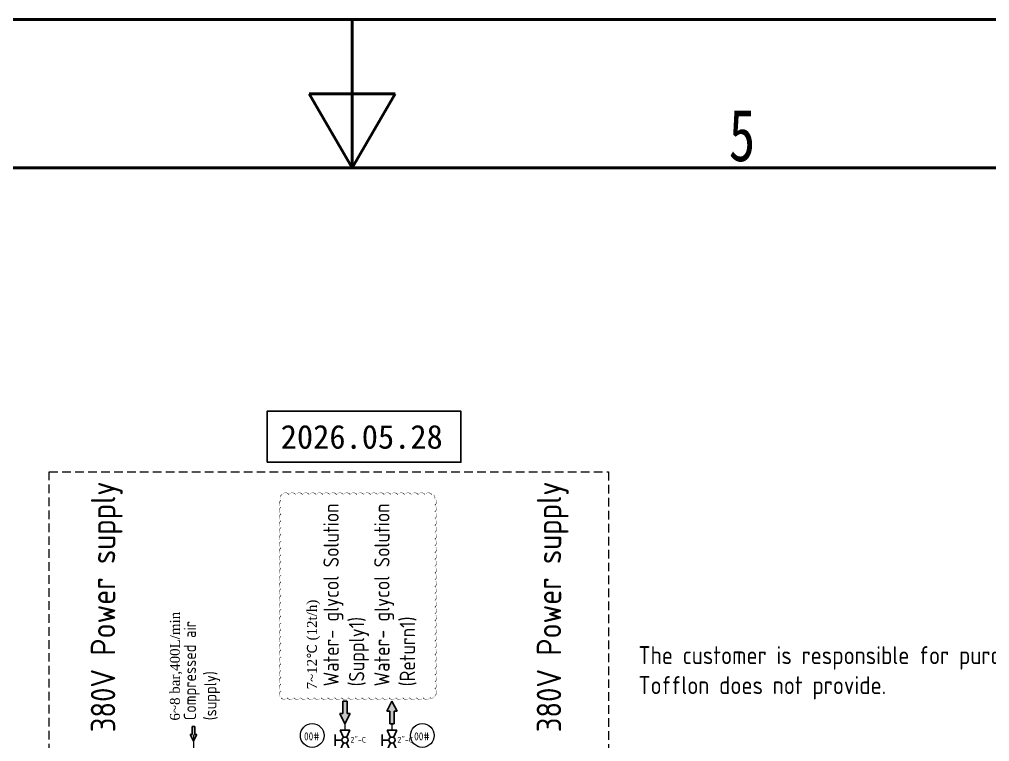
# Model space of a CAD drawing. Header units: millimetres. Extents: x -68339142 to 208, y -167 to 82456658.
# Drawn here: x -68325881 to -68324455, y 82451558 to 82452619 of the extents above; entities that cross this region are included whole.
import ezdxf

# ---------------------------------------------------------------- set-up
doc = ezdxf.new("R2010")
doc.units = ezdxf.units.MM
doc.header["$MEASUREMENT"] = 0
doc.linetypes.add('HIDDEN', pattern=[9.525, 6.35, -3.175])
for name, color, linetype, lineweight in [('AM_8', 1, 'Continuous', 15), ('Border (ISO)', 7, 'Continuous', 50), ('I8符号标注层', 3, 'Continuous', 9), ('Langurage', 7, 'Continuous', 0)]:
    doc.layers.add(name, color=color, linetype=linetype, lineweight=lineweight)
for name, color, linetype in [('冷冻水出', 52, 'Continuous'), ('冷冻水进', 170, 'Continuous'), ('压缩空气', 130, 'Continuous'), ('批注和笔记', 7, 'Continuous'), ('文字', 1, 'Continuous'), ('機器', 7, 'Continuous')]:
    doc.layers.add(name, color=color, linetype=linetype)
doc.styles.add('I(3.5)', font='simfang.ttf', dxfattribs={"width": 0.75})
doc.styles.get("Standard").update_dxf_attribs({"font": 'gbenor.shx', "bigfont": 'gbcbig.shx'})
doc.styles.add('批注和笔记', font='')
doc.styles.get('批注和笔记').set_extended_font_data('SimSun')

# ---------------------------------------------------------------- blocks, each defined once
blk = doc.blocks.new('Borders A3')
at = {"layer": 'Border (ISO)'}
for p, q in [((0, 297), (420, 297)), ((210, 287), (210, 297)), ((207.113, 292), (212.887, 292)), ((210, 287), (207.113, 292)), ((210, 287), (212.887, 292)), ((10, 287), (410, 287))]:
    blk.add_line(p, q, dxfattribs=at)
at = {"layer": 'I8符号标注层', "insert": (236.25, 287.4), "char_height": 3.5, "attachment_point": 8, "style": 'I(3.5)'}
blk.add_mtext('5', dxfattribs=at)
blk = doc.blocks.new('KGJK')
at = {"layer": 'AM_8'}
blk.add_hatch(color=256, dxfattribs=at).paths.add_polyline_path([(5848.81, -1050.61), (5848.81, -1052.35), (5853.94, -1052.35), (5853.94, -1053.56), (5858.11, -1051.48), (5853.94, -1049.39), (5853.94, -1050.61)])
at = {"layer": '文字'}
for p, q in [((5848.81, -1050.61), (5848.81, -1052.35)), ((5848.81, -1050.61), (5853.94, -1050.61)), ((5848.81, -1052.35), (5853.94, -1052.35)), ((5858.11, -1051.48), (5853.94, -1049.39)), ((5853.94, -1049.39), (5853.94, -1050.61)), ((5858.11, -1051.48), (5853.94, -1053.56)), ((5853.94, -1052.35), (5853.94, -1053.56))]:
    blk.add_line(p, q, dxfattribs=at)
blk = doc.blocks.new('*N515')
at = {"color": 0, "linetype": 'Continuous'}
blk.add_line((228.4, 9.1), (228.4, 9.1), dxfattribs=at)
at = {"color": 0}
blk.add_lwpolyline([(0, 0, 0, 1, -0.520567), (0, 10, 0, 1, -0.520567), (0, 20, 0, 1, -0.520567), (0, 30, 0, 1, -0.520567), (0, 40, 0, 1, -0.520567), (0, 50, 0, 1, -0.520567), (0, 60, 0, 1, -0.520567), (0, 70, 0, 1, -0.520567), (0, 80, 0, 1, -0.520567), (0, 90, 0, 1, -0.520567), (0, 100, 0, 1, -0.520567), (0, 110, 0, 1, -0.520567), (0, 120, 0, 1, -0.520567), (0, 130, 0, 1, -0.520567), (0, 140, 0, 1, -0.520567), (0, 150, 0, 1, -0.520567), (0, 160, 0, 1, -0.520567), (0, 170, 0, 1, -0.520567), (0, 180, 0, 1, -0.520567), (0, 190, 0, 1, -0.520567), (0, 200, 0, 1, -0.520567), (0, 210, 0, 1, -0.520567), (0, 220, 0, 1, -0.520567), (0, 230, 0, 1, -0.520567), (0, 240, 0, 1, -0.520567), (0, 250, 0, 1, -0.520567), (0, 260, 0, 1, -0.520567), (0, 270, 0, 1, -0.520567), (0, 280, 0, 1, -0.520567), (0, 290, 0, 1, -0.520567), (1.5, 298.5, 0, 1, -0.520567), (11.5, 298.5, 0, 1, -0.520567), (21.5, 298.5, 0, 1, -0.520567), (31.5, 298.5, 0, 1, -0.520567), (41.5, 298.5, 0, 1, -0.520567), (51.5, 298.5, 0, 1, -0.520567), (61.5, 298.5, 0, 1, -0.520567), (71.5, 298.5, 0, 1, -0.520567), (81.5, 298.5, 0, 1, -0.520567), (91.5, 298.5, 0, 1, -0.520567), (101.5, 298.5, 0, 1, -0.520567), (111.5, 298.5, 0, 1, -0.520567), (121.5, 298.5, 0, 1, -0.520567), (131.5, 298.5, 0, 1, -0.520567), (141.5, 298.5, 0, 1, -0.520567), (151.5, 298.5, 0, 1, -0.520567), (161.5, 298.5, 0, 1, -0.520567), (171.5, 298.5, 0, 1, -0.520567), (181.5, 298.5, 0, 1, -0.520567), (191.5, 298.5, 0, 1, -0.520567), (201.5, 298.5, 0, 1, -0.520567), (211.5, 298.5, 0, 1, -0.520567), (221.5, 298.5, 0, 1, -0.520567), (225.9, 293, 0, 1, -0.520567), (225.9, 283, 0, 1, -0.520567), (225.9, 273, 0, 1, -0.520567), (225.9, 263, 0, 1, -0.520567), (225.9, 253, 0, 1, -0.520567), (225.9, 243, 0, 1, -0.520567), (225.9, 233, 0, 1, -0.520567), (225.9, 223, 0, 1, -0.520567), (225.9, 213, 0, 1, -0.520567), (225.9, 203, 0, 1, -0.520567), (225.9, 193, 0, 1, -0.520567), (225.9, 183, 0, 1, -0.520567), (225.9, 173, 0, 1, -0.520567), (225.9, 163, 0, 1, -0.520567), (225.9, 153, 0, 1, -0.520567), (225.9, 143, 0, 1, -0.520567), (225.9, 133, 0, 1, -0.520567), (225.9, 123, 0, 1, -0.520567), (225.9, 113, 0, 1, -0.520567), (225.9, 103, 0, 1, -0.520567), (225.9, 93, 0, 1, -0.520567), (225.9, 83, 0, 1, -0.520567), (225.9, 73, 0, 1, -0.520567), (225.9, 63, 0, 1, -0.520567), (225.9, 53, 0, 1, -0.520567), (225.9, 43, 0, 1, -0.520567), (225.9, 33, 0, 1, -0.520567), (225.9, 23, 0, 1, -0.520567), (225.9, 13, 0, 1, -0.520567), (225.9, 3, 0, 1, -0.520567), (218.8, 0, 0, 1, -0.520567), (208.8, 0, 0, 1, -0.520567), (198.8, 0, 0, 1, -0.520567), (188.8, 0, 0, 1, -0.520567), (178.8, 0, 0, 1, -0.520567), (168.8, 0, 0, 1, -0.520567), (158.8, 0, 0, 1, -0.520567), (148.8, 0, 0, 1, -0.520567), (138.8, 0, 0, 1, -0.520567), (128.8, 0, 0, 1, -0.520567), (118.8, 0, 0, 1, -0.520567), (108.8, 0, 0, 1, -0.520567), (98.8, 0, 0, 1, -0.520567), (88.8, 0, 0, 1, -0.520567), (78.8, 0, 0, 1, -0.520567), (68.8, 0, 0, 1, -0.520567), (58.8, 0, 0, 1, -0.520567), (48.8, 0, 0, 1, -0.520567), (38.8, 0, 0, 1, -0.520567), (28.8, 0, 0, 1, -0.520567), (18.8, 0, 0, 1, -0.520567), (8.8, 0, 0, 1, -0.520567), (0, 0, 0, 1, -0.520567)], format="xyseb", close=True, dxfattribs=at)
blk = doc.blocks.new('*N511')
at = {"color": 0, "linetype": 'Continuous'}
blk.add_lwpolyline([(-20, -55), (-20, 20), (264.8, 20), (264.8, -55)], close=True, dxfattribs=at)
at = {"color": 0, "insert": (0, 0), "char_height": 35, "attachment_point": 1, "style": '批注和笔记'}
blk.add_mtext('2026.05.28', dxfattribs=at)
blk = doc.blocks.new('*U182')
at = {"color": 0}
for p, q in [((-5.6, 11.2), (5.6, 11.2)), ((-1.6, 3.1), (-5.6, 11.2)), ((5.6, 11.2), (1.6, 3.1)), ((-11.3, 6.3), (-11.3, -6.3)), ((-3.5, 0), (-11.3, 0)), ((-1.6, -3.1), (-5.6, -11.3)), ((5.6, -11.3), (1.6, -3.1)), ((-5.6, -11.3), (5.6, -11.3))]:
    blk.add_line(p, q, dxfattribs=at)
at = {"color": 1, "linetype": 'ByBlock', "lineweight": 9}
blk.add_circle((-37.2, 5.3), 13.5, dxfattribs=at)
at = {"color": 0}
blk.add_circle((0, 0), 3.52, dxfattribs=at)
at = {"color": 1, "linetype": 'ByBlock', "lineweight": 9}
for tag, p, height, flags in [('YQJ_CODE', (-43.3, 7.9), 9, 2), ('YQJ_ITEMID', (12.3, -9.3), 5, 1), ('YQJ_CLASS_NAME', (12.3, -15), 5, 1), ('供电电源', (13.4, -26.4), 5, 1), ('品牌', (13.5, -20.6), 5, 1), ('控制方式', (13.7, -33.1), 5, 1), ('输出信号类型2', (14, -46.4), 5, 1), ('输出信号类型1', (14.2, -39.4), 5, 1)]:
    blk.add_attdef(tag, p, '', height=height, dxfattribs=dict(at, flags=flags))
for tag, p, height in [('YQJ_NO', (-46.5, -0.2), 9), ('尺寸', (6.2, -2.7), 6.3)]:
    blk.add_attdef(tag, p, '', height=height, dxfattribs=at)
blk = doc.blocks.new('*U560')
at = {"color": 0}
for p, q in [((-5.6, 11.2), (5.6, 11.2)), ((-1.6, 3.1), (-5.6, 11.2)), ((5.6, 11.2), (1.6, 3.1)), ((-11.3, 6.3), (-11.3, -6.3)), ((-3.5, 0), (-11.3, 0)), ((-1.6, -3.1), (-5.6, -11.3)), ((5.6, -11.3), (1.6, -3.1)), ((-5.6, -11.3), (5.6, -11.3))]:
    blk.add_line(p, q, dxfattribs=at)
at = {"color": 1, "linetype": 'ByBlock', "lineweight": 9}
blk.add_circle((34.5, 5.3), 13.5, dxfattribs=at)
at = {"color": 0}
blk.add_circle((0, 0), 3.52, dxfattribs=at)
at = {"color": 1, "linetype": 'ByBlock', "lineweight": 9}
for tag, p, height, flags in [('YQJ_CODE', (28.4, 7.9), 9, 2), ('YQJ_ITEMID', (12.3, -9.3), 5, 1), ('YQJ_CLASS_NAME', (12.3, -15), 5, 1), ('供电电源', (13.4, -26.4), 5, 1), ('品牌', (13.5, -20.6), 5, 1), ('控制方式', (13.7, -33.1), 5, 1), ('输出信号类型2', (14, -46.4), 5, 1), ('输出信号类型1', (14.2, -39.4), 5, 1)]:
    blk.add_attdef(tag, p, '', height=height, dxfattribs=dict(at, flags=flags))
for tag, p, height in [('尺寸', (6.2, -2.7), 6.3), ('YQJ_NO', (25.2, -0.2), 9)]:
    blk.add_attdef(tag, p, '', height=height, dxfattribs=at)

msp = doc.modelspace()

# ---------------------------------------------------------------- linework, layer by layer
at = {"layer": 'Langurage', "linetype": 'HIDDEN', "ltscale": 2}
msp.add_lwpolyline([(-68325836.89098, 82451954.4649), (-68325015.09318, 82451954.4649), (-68325015.09318, 82451485.15188), (-68325836.89098, 82451485.15188)], close=True, dxfattribs=at)
at = {"layer": '冷冻水出', "lineweight": 9}
msp.add_line((-68325333.30098, 82451584.3138), (-68325333.30098, 82451574.91053), dxfattribs=at)
at = {"layer": '冷冻水进', "color": 5, "linetype": 'ByBlock', "lineweight": 9}
msp.add_line((-68325402.35488, 82451584.3138), (-68325402.31178, 82451574.91053), dxfattribs=at)
at = {"layer": '压缩空气', "lineweight": 9}
msp.add_line((-68325624.82032, 82451568.02193), (-68325624.82032, 82451518.89584), dxfattribs=at)

# ---------------------------------------------------------------- block references
at = {"xscale": 21.8262244274396, "yscale": 21.8262244274396, "zscale": 21.8262244274396}
msp.add_blockref('Borders A3', (-68329975.30518, 82446137.04862), dxfattribs=at)
ref = msp.add_blockref('*U182', (-68325402.31178, 82451560.35605), dxfattribs=dict(xscale=1.293732, yscale=1.293732, zscale=1.293732))
ref.add_attrib('YQJ_NO', '00#', (-68325462.50902, 82451560.03848), dxfattribs={"color": 1, "linetype": 'ByBlock', "lineweight": 9, "height": 11.643588})
ref.add_attrib('尺寸', '2"-C', (-68325394.34983, 82451556.84292), dxfattribs={"color": 1, "linetype": 'ByBlock', "lineweight": 9, "height": 8.150512})
ref = msp.add_blockref('*U560', (-68325333.30099, 82451560.35605), dxfattribs=dict(xscale=1.293732, yscale=1.293732, zscale=1.293732))
ref.add_attrib('YQJ_NO', '00#', (-68325300.69854, 82451560.03848), dxfattribs={"color": 1, "linetype": 'ByBlock', "lineweight": 9, "height": 11.643588})
ref.add_attrib('尺寸', '2"-C', (-68325325.33904, 82451556.84292), dxfattribs={"color": 1, "linetype": 'ByBlock', "lineweight": 9, "height": 8.150512})
at = {"layer": '批注和笔记', "color": 1}
for name, p in [('*N511', (-68325496.71801, 82452023.59585)), ('*N515', (-68325496.28936, 82451622.69327))]:
    msp.add_blockref(name, p, dxfattribs=at)
at = {"layer": '機器', "lineweight": 9}
for p, xscale, yscale, zscale, rotation in [((-68321629.99871, 82472601.27182), 3.587671295981855, 3.587671295981855, 3.587671295981855, 270), ((-68329105.65715, 82430600.69367), 3.587671295981855, 3.587671295981855, 3.587671295981855, 89.99999999999999), ((-68323184.37213, 82465155.25251), 2.320970104329006, 2.320970104329006, 2.320970104329006, 270)]:
    msp.add_blockref('KGJK', p, dxfattribs=dict(at, xscale=xscale, yscale=yscale, zscale=zscale, rotation=rotation))

# ---------------------------------------------------------------- texts
at = {"insert": (-68324971.02189, 82451698.37591), "char_height": 26.4, "width": 1491.4515, "attachment_point": 1}
msp.add_mtext('The customer is responsible for purchasing the ethylene glycol refrigerant required for the TCU on site.^JTofflon does not provide.', dxfattribs=at)
at = {"layer": 'Langurage', "linetype": 'ByBlock', "lineweight": 9, "char_height": 14.56968345, "attachment_point": 1, "rotation": 90}
for s, insert, width in [('{\\fTimes New Roman|b0|i0|c134|p18;7~12℃ (1\\fTimes New Roman|b0|i0|c0|p18;2\\fTimes New Roman|b0|i0|c134|p18;t/h)}', (-68325458.21496, 82451634.86384), 193.4849559), ('{\\fTimes New Roman|b0|i0|c134|p18;6~8 bar,\\fTimes New Roman|b0|i0|c0|p18;4\\fTimes New Roman|b0|i0|c134|p18;00L/min}', (-68325659.54396, 82451589.08858), 207.526766)]:
    msp.add_mtext(s, dxfattribs=dict(at, insert=insert, width=width))
at = {"layer": '压缩空气', "color": 7, "linetype": 'ByBlock', "lineweight": 9, "attachment_point": 1, "rotation": 90}
for s, insert, char_height, width in [('380V Power supply', (-68325775.79832, 82451571.89929), 35.906881, 376.6615139), ('380V Power supply', (-68325120.51358, 82451571.89929), 35.906881, 376.6615139), ('Water- glycol Solution\\P\\pxt2;(Supply1)', (-68325434.01391, 82451639.34289), 22.5212876, 304.5301917), ('Water- glycol Solution\\P(Return1)', (-68325359.37336, 82451639.34289), 22.5212876, 304.5301917), ('Compressed air (supply)', (-68325639.16924, 82451589.56046), 17.9534405, 188.3307569)]:
    msp.add_mtext(s, dxfattribs=dict(at, insert=insert, char_height=char_height, width=width))

doc.saveas('drawing.dxf')
